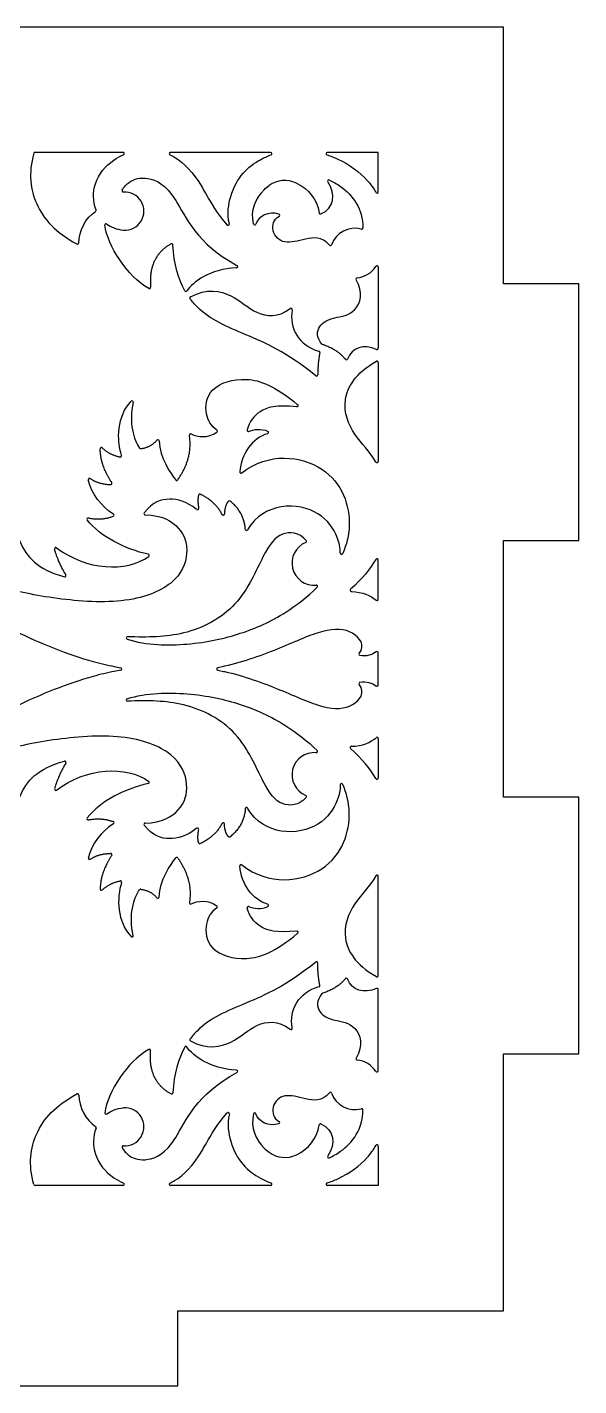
# Model space of a CAD drawing. Header units: millimetres. Extents: x -155 to 473, y -331 to 153.
# Drawn here: x 305.4 to 349.4, y 44.8 to 153.3 of the extents above; entities that cross this region are included whole.
import ezdxf

# ---------------------------------------------------------------- set-up
doc = ezdxf.new("R2010")
doc.units = ezdxf.units.MM
doc.header["$MEASUREMENT"] = 0
doc.layers.add('Layer 03', color=5, linetype='Continuous')

msp = doc.modelspace()

# ---------------------------------------------------------------- linework, layer by layer
at = {"layer": 'Layer 03'}
for p, q in [((343.43, 153.34), (171.43, 153.34)), ((343.43, 132.84), (343.43, 153.34)), ((313.06, 143.34), (306.05, 143.34)), ((324.84, 143.34), (316.86, 143.34)), ((333.43, 143.34), (329.36, 143.34)), ((333.43, 140.19), (333.43, 143.34)), ((333.43, 134.18), (333.43, 127.7)), ((349.43, 132.84), (343.43, 132.84)), ((349.43, 112.34), (349.43, 132.84)), ((333.43, 126.57), (333.43, 118.66)), ((343.43, 91.84), (343.43, 112.34)), ((343.43, 112.34), (349.43, 112.34)), ((333.43, 107.65), (333.43, 110.79)), ((333.43, 100.81), (333.43, 103.37)), ((312.37, 102.29), (312.89, 102.19)), ((312.89, 101.99), (312.37, 101.89)), ((321.08, 102.29), (320.62, 102.19)), ((320.62, 101.99), (321.08, 101.89)), ((333.43, 96.53), (333.43, 93.39)), ((349.43, 91.84), (343.43, 91.84)), ((349.43, 71.34), (349.43, 91.84)), ((333.43, 77.6), (333.43, 85.52)), ((333.43, 70), (333.43, 76.48)), ((343.43, 50.84), (343.43, 71.34)), ((343.43, 71.34), (349.43, 71.34)), ((333.43, 63.98), (333.43, 60.84)), ((313.06, 60.84), (306.05, 60.84)), ((324.84, 60.84), (316.86, 60.84)), ((333.43, 60.84), (329.36, 60.84)), ((317.43, 44.84), (317.43, 50.84)), ((317.43, 50.84), (343.43, 50.84)), ((277.43, 44.84), (317.43, 44.84))]:
    msp.add_line(p, q, dxfattribs=at)
for centre, radius, start, end in [((306.05, 143.24), 0.1, 90, 164.3487), ((313.06, 143.24), 0.1, 293.6073, 90), ((316.86, 143.24), 0.1, 90, 244.6104), ((324.84, 143.24), 0.1, 290.1138, 90), ((329.36, 143.24), 0.1, 90, 252.2615), ((325.97, 138.97), 2.13, 64.2871, 126.1446), ((329.49, 141.04), 0.1, 66.089, 212.8457), ((313.09, 140.27), 0.1, 153.2931, 274.2948), ((313.21, 138.65), 1.52, 265.7991, 94.2948), ((333.33, 140.19), 0.1, 208.8239, 0), ((310.83, 138.72), 0.1, 301.8283, 21.7589), ((325.47, 138.31), 0.1, 294.179, 71.7234), ((328.81, 138.52), 0.1, 187.044, 293.5918), ((311.72, 137.54), 0.1, 53.8504, 187.493), ((321.45, 137.61), 0.1, 221.8187, 12.083), ((323.58, 137.65), 0.1, 193.4865, 340.526), ((331.57, 135.3), 1.98, 75.2645, 160.2889), ((332.1, 137.31), 0.1, 255.2645, 358.5578), ((309.44, 136.11), 0.1, 241.7589, 359.7344), ((316.95, 135.94), 0.1, 2.8036, 118.3257), ((329.61, 136), 0.1, 220.7051, 340.2889), ((322.12, 134.23), 0.1, 273.098, 62.1939), ((331.57, 135.3), 1.98, 274.9007, 327.3964), ((333.33, 134.18), 0.1, 0, 147.3964), ((315.17, 132.56), 0.1, 241.1348, 4.8355), ((331.75, 133.22), 0.1, 94.9007, 211.081), ((318.08, 132.34), 0.1, 209.4419, 326.1711), ((318.49, 131.71), 0.1, 118.6318, 216.7539), ((326.47, 130.79), 0.1, 349.1918, 126.9195), ((328.67, 127.37), 0.1, 347.4144, 74.4795), ((329.02, 128.08), 0.1, 219.6878, 251.5376), ((333.33, 127.7), 0.1, 245.4358, 0), ((330.89, 126.88), 0.1, 217.7836, 339.7896), ((333.33, 126.57), 0.1, 360, 120.0578), ((328.51, 125.58), 0.1, 230.9029, 0.8455), ((313.79, 123.39), 0.1, 346.1157, 135.2482), ((326.94, 123.12), 0.1, 263.6494, 50.3588), ((318.46, 120.77), 0.1, 62.7161, 189.9333), ((320.5, 121.09), 0.1, 305.3386, 55.069), ((323.06, 121.16), 0.1, 162.5253, 290.6431), ((324.58, 120.97), 0.1, 284.6569, 61.969), ((311.35, 119.67), 0.1, 46.5645, 180.4667), ((314.47, 119.78), 0.1, 217.5599, 276.9917), ((315.84, 120.3), 0.1, 2.7213, 141.7752), ((312.86, 119.11), 0.1, 259.562, 19.4878), ((333.33, 118.66), 0.1, 210.2082, 0), ((310.4, 117.21), 0.1, 55.3321, 192.4852), ((317.36, 117.24), 0.1, 219.007, 325.2698), ((322.48, 117.82), 0.1, 174.7767, 308.2636), ((312.08, 116.91), 0.1, 267.7976, 33.2336), ((319.19, 115.95), 0.1, 65.8548, 167.605), ((321.55, 115.42), 0.1, 50.7696, 140.4392), ((310.29, 114.05), 0.1, 77.5542, 218.1995), ((312.25, 114.37), 0.1, 289.8108, 56.8723), ((314.84, 114.49), 0.1, 142.5835, 268.8701), ((319.01, 114.9), 0.1, 230.88, 10.8802), ((321.06, 114.47), 0.1, 207.6944, 358.4731), ((322.92, 113.25), 0.1, 183.0578, 329.6049), ((307.71, 111.69), 0.1, 52.1673, 194.6085), ((328.33, 110.55), 1.78, 112.7588, 274.7669), ((327.61, 112.28), 0.1, 292.7588, 41.5814), ((315.06, 111.15), 0.1, 305.8802, 77.8405), ((330.5, 111.35), 0.1, 180.3598, 335.1011), ((333.33, 110.79), 0.1, 0, 149.4508), ((308.42, 109.55), 0.1, 254.6741, 30.941), ((328.49, 108.68), 0.1, 314.2637, 94.7669), ((331.29, 108.37), 0.1, 131.3272, 268.3371), ((333.33, 107.65), 0.1, 229.033, 0), ((313.42, 104.56), 0.1, 87.7182, 252.4909), ((331.99, 103.26), 0.1, 142.2276, 259.3452), ((333.33, 103.37), 0.1, 0, 125.5257), ((312.87, 102.09), 0.1, 281.0258, 78.9742), ((320.64, 102.09), 0.1, 102.1282, 257.8718), ((331.99, 100.92), 0.1, 100.6548, 217.7724), ((333.33, 100.81), 0.1, 234.4743, 360), ((313.42, 99.61), 0.1, 107.5091, 272.2818), ((333.33, 96.53), 0.1, 360, 130.967), ((328.49, 95.5), 0.1, 265.2331, 45.7363), ((331.29, 95.81), 0.1, 91.6629, 228.6728), ((308.42, 94.63), 0.1, 329.059, 105.3259), ((328.33, 93.63), 1.78, 85.2331, 247.2412), ((333.33, 93.39), 0.1, 210.5492, 360), ((307.71, 92.49), 0.1, 165.3915, 307.8327), ((315.06, 93.03), 0.1, 282.1595, 54.1198), ((330.5, 92.83), 0.1, 24.8989, 179.6402), ((327.61, 91.9), 0.1, 318.4186, 67.2412), ((310.29, 90.13), 0.1, 141.8005, 282.4458), ((322.92, 90.93), 0.1, 30.3951, 176.9422), ((312.25, 89.81), 0.1, 303.1277, 70.1892), ((314.84, 89.68), 0.1, 91.1299, 217.4165), ((319.01, 89.28), 0.1, 349.1198, 129.12), ((321.06, 89.7), 0.1, 1.5269, 152.3056), ((319.19, 88.23), 0.1, 192.395, 294.1452), ((321.55, 88.76), 0.1, 219.5608, 309.2304), ((310.4, 86.97), 0.1, 167.5148, 304.6679), ((312.08, 87.26), 0.1, 326.7664, 92.2024), ((317.36, 86.93), 0.1, 34.7302, 140.993), ((322.48, 86.36), 0.1, 51.7364, 185.2233), ((312.86, 85.06), 0.1, 340.5122, 100.438), ((333.33, 85.52), 0.1, 360, 149.7918), ((311.35, 84.51), 0.1, 179.5333, 313.4355), ((314.47, 84.4), 0.1, 83.0083, 142.4401), ((315.84, 83.88), 0.1, 218.2248, 357.2787), ((318.46, 83.41), 0.1, 170.0667, 297.2839), ((320.5, 83.09), 0.1, 304.931, 54.6614), ((323.06, 83.02), 0.1, 69.3569, 197.4747), ((324.58, 83.21), 0.1, 298.031, 75.3431), ((313.79, 80.79), 0.1, 224.7518, 13.8843), ((326.94, 81.06), 0.1, 309.6412, 96.3506), ((328.51, 78.6), 0.1, 359.1545, 129.0971), ((330.89, 77.3), 0.1, 20.2104, 142.2164), ((333.33, 77.6), 0.1, 239.9422, 0), ((328.67, 76.81), 0.1, 285.5205, 12.5856), ((329.02, 76.1), 0.1, 108.4624, 140.3122), ((333.33, 76.48), 0.1, 0, 114.5642), ((326.47, 73.39), 0.1, 233.0805, 10.8082), ((315.17, 71.62), 0.1, 355.1645, 118.8652), ((318.08, 71.84), 0.1, 33.8289, 150.5581), ((318.49, 72.47), 0.1, 143.2461, 241.3682), ((331.75, 70.96), 0.1, 148.919, 265.0993), ((331.57, 68.88), 1.98, 32.6036, 85.0993), ((322.12, 69.95), 0.1, 297.8061, 86.902), ((333.33, 70), 0.1, 212.6036, 360), ((309.44, 68.06), 0.1, 0.2656, 118.2411), ((316.95, 68.24), 0.1, 241.6743, 357.1964), ((329.61, 68.18), 0.1, 19.7111, 139.2949), ((331.57, 68.88), 1.98, 199.7111, 284.7355), ((311.72, 66.64), 0.1, 172.507, 306.1496), ((313.21, 65.53), 1.52, 265.7052, 94.2009), ((321.45, 66.57), 0.1, 347.917, 138.1813), ((323.58, 66.53), 0.1, 19.474, 166.5135), ((332.1, 66.87), 0.1, 1.4422, 104.7355), ((310.83, 65.46), 0.1, 338.2411, 58.1717), ((325.47, 65.87), 0.1, 288.2766, 65.821), ((328.81, 65.66), 0.1, 66.4082, 172.956), ((333.33, 63.98), 0.1, 360, 151.1761), ((313.09, 63.91), 0.1, 85.7052, 206.7069), ((325.97, 65.21), 2.13, 233.8554, 295.7129), ((329.49, 63.14), 0.1, 147.1543, 293.911), ((306.05, 60.94), 0.1, 195.6513, 270), ((313.06, 60.94), 0.1, 270, 66.3927), ((316.86, 60.94), 0.1, 115.3896, 270), ((324.84, 60.94), 0.1, 270, 69.8862), ((329.36, 60.94), 0.1, 107.7385, 270)]:
    msp.add_arc(centre, radius, start, end, dxfattribs=at)
for points, knots in [([(305.95, 143.27), (305.5, 141.64), (305.88, 138.95), (307.65, 136.97), (309.39, 136.03)], [-425.810475, -425.810475, -425.810475, -425.810475, -421.383165, -416.573992, -416.573992, -416.573992, -416.573992]), ([(310.92, 138.75), (310.65, 139.44), (310.68, 141.08), (311.83, 142.48), (312.84, 143.03), (313.1, 143.15)], [-413.044669, -413.044669, -413.044669, -413.044669, -410.257372, -406.857653, -405.700815, -405.700815, -405.700815, -405.700815]), ([(316.81, 143.15), (316.94, 143.09), (317.81, 142.62), (318.69, 141.75), (319.79, 139.83), (320.55, 138.46), (321.38, 137.54)], [150.665457, 150.665457, 150.665457, 150.665457, 151.210905, 154.464765, 154.86355, 155.660611, 155.660611, 155.660611, 155.660611]), ([(321.55, 137.63), (321.37, 138.47), (321.75, 141.04), (323.31, 142.46), (324.59, 143.04), (324.88, 143.15)], [136.261062, 136.261062, 136.261062, 136.261062, 137.632668, 141.135267, 142.130086, 142.130086, 142.130086, 142.130086]), ([(329.32, 143.14), (329.63, 143.05), (330.92, 142.55), (332.32, 141.49), (333.05, 140.49), (333.24, 140.15)], [-544.318985, -544.318985, -544.318985, -544.318985, -543.267842, -539.765243, -538.177394, -538.177394, -538.177394, -538.177394]), ([(313, 140.31), (313.14, 140.58), (313.69, 141.18), (314.92, 141.47), (317.18, 140.52), (318.94, 136.02), (322.16, 134.32)], [258.401316, 258.401316, 258.401316, 258.401316, 260.402851, 264.146669, 267.890487, 271.506876, 271.506876, 271.506876, 271.506876]), ([(329.53, 141.13), (329.83, 140.99), (331.1, 140.27), (332.24, 138.83), (332.2, 137.31)], [260.449414, 260.449414, 260.449414, 260.449414, 261.476645, 264.846852, 264.846852, 264.846852, 264.846852]), ([(323.48, 137.63), (323.23, 138.69), (323.71, 139.86), (324.58, 140.59), (324.72, 140.69)], [278.658933, 278.658933, 278.658933, 278.658933, 281.74396, 282.289112, 282.289112, 282.289112, 282.289112]), ([(329.54, 135.93), (328.91, 136.66), (327.52, 136.42), (325.9, 135.95), (324.84, 136.88), (325.07, 138.02), (325.51, 138.22)], [268.177865, 268.177865, 268.177865, 268.177865, 270.003674, 271.942414, 273.881155, 275.527838, 275.527838, 275.527838, 275.527838]), ([(318.44, 131.8), (319.75, 132.51), (321.97, 132.06), (323.51, 130.35), (325.42, 130.12), (326.41, 130.87)], [229.808973, 229.808973, 229.808973, 229.808973, 232.961877, 236.194575, 239.201676, 239.201676, 239.201676, 239.201676]), ([(328.94, 128.02), (328.48, 128.57), (328.58, 129.6), (329.86, 130.21), (331.7, 130.35), (332.28, 132.15), (331.66, 133.17)], [157.585686, 157.585686, 157.585686, 157.585686, 159.545903, 161.532026, 163.518148, 165.41542, 165.41542, 165.41542, 165.41542]), ([(328.45, 125.5), (326.12, 127.39), (322.6, 128.92), (319.78, 130.06), (318.59, 131.42), (318.41, 131.65)], [246.430368, 246.430368, 246.430368, 246.430368, 252.597662, 258.912968, 260.098975, 260.098975, 260.098975, 260.098975]), ([(333.24, 118.61), (332.73, 119.48), (331.43, 120.66), (330.3, 123.49), (331.6, 125.69), (333.28, 126.66)], [322.390492, 322.390492, 322.390492, 322.390492, 326.140864, 329.912635, 333.576715, 333.576715, 333.576715, 333.576715]), ([(320.56, 121.17), (320.09, 121.5), (319.54, 122.36), (319.76, 124.59), (322.8, 125.6), (325.16, 124.72), (327, 123.19)], [1472.456952, 1472.456952, 1472.456952, 1472.456952, 1475.342711, 1478.459579, 1481.576446, 1484.556277, 1484.556277, 1484.556277, 1484.556277]), ([(326.93, 123.02), (325.29, 123.2), (323.83, 122.77), (323.17, 121.84), (322.96, 121.19)], [1484.812333, 1484.812333, 1484.812333, 1484.812333, 1487.433581, 1489.966357, 1489.966357, 1489.966357, 1489.966357]), ([(322.54, 117.74), (324.68, 119.43), (330.02, 118.77), (331.46, 114.11), (330.9, 111.99), (330.59, 111.31)], [1340.223608, 1340.223608, 1340.223608, 1340.223608, 1345.275374, 1350.466344, 1353.186997, 1353.186997, 1353.186997, 1353.186997]), ([(318.94, 114.82), (318.11, 115.49), (316.74, 115.81), (315.44, 115.45), (314.76, 114.55)], [1373.540026, 1373.540026, 1373.540026, 1373.540026, 1376.084837, 1378.710158, 1378.710158, 1378.710158, 1378.710158]), ([(330.4, 111.35), (330.4, 111.77), (330.14, 112.92), (328.91, 114.69), (325.81, 115.45), (323.67, 114.33), (323.01, 113.2)], [1353.457071, 1353.457071, 1353.457071, 1353.457071, 1355.227862, 1358.468581, 1361.709301, 1364.656007, 1364.656007, 1364.656007, 1364.656007]), ([(314.83, 114.39), (316.19, 114.37), (317.8, 113.41), (318.42, 111.4), (317.4, 108.78), (313.24, 107.18), (307.22, 107.68), (303.16, 108.61), (300.95, 109.38), (300.26, 109.74)], [1378.930569, 1378.930569, 1378.930569, 1378.930569, 1382.645896, 1386.5354, 1390.424903, 1394.314406, 1398.203909, 1402.093412, 1405.270869, 1405.270869, 1405.270869, 1405.270869]), ([(304.59, 112.87), (304.66, 112.67), (305.3, 111.14), (306.23, 110.04), (308.39, 109.45)], [1414.147653, 1414.147653, 1414.147653, 1414.147653, 1414.951526, 1420.566089, 1420.566089, 1420.566089, 1420.566089]), ([(327.68, 112.34), (327.1, 113.01), (325.58, 113.13), (324.34, 111.54), (322.42, 106.9), (318.14, 104.65), (315.05, 104.6), (313.42, 104.66)], [291.7516, 291.7516, 291.7516, 291.7516, 295.479761, 299.405892, 303.332023, 307.258153, 310.72731, 310.72731, 310.72731, 310.72731]), ([(298.75, 108.64), (300.95, 106.98), (304.39, 104.99), (309.3, 102.98), (311.83, 102.39), (312.37, 102.29)], [351.131249, 351.131249, 351.131249, 351.131249, 355.625266, 360.393235, 361.758493, 361.758493, 361.758493, 361.758493]), ([(313.39, 104.47), (314.95, 103.97), (318.67, 103.94), (322.5, 104.83), (325.68, 106.22), (327.79, 107.85), (328.56, 108.61)], [267.67261, 267.67261, 267.67261, 267.67261, 272.250165, 277.441134, 282.632103, 286.292904, 286.292904, 286.292904, 286.292904]), ([(331.91, 103.32), (332.42, 103.98), (331.5, 105.26), (329.18, 105.37), (325.74, 103.76), (322.7, 102.64), (321.11, 102.29), (321.08, 102.29)], [531.487605, 531.487605, 531.487605, 531.487605, 535.984459, 540.752428, 545.520396, 550.288365, 550.363975, 550.363975, 550.363975, 550.363975]), ([(312.37, 101.89), (311.83, 101.78), (309.3, 101.2), (304.39, 99.19), (300.95, 97.2), (298.75, 95.53)], [362.884647, 362.884647, 362.884647, 362.884647, 364.249905, 369.017874, 373.511891, 373.511891, 373.511891, 373.511891]), ([(321.08, 101.89), (321.11, 101.89), (322.7, 101.54), (325.74, 100.42), (329.18, 98.81), (331.5, 98.92), (332.42, 100.19), (331.91, 100.86)], [551.581803, 551.581803, 551.581803, 551.581803, 551.657414, 556.425382, 561.193351, 565.96132, 570.458174, 570.458174, 570.458174, 570.458174]), ([(313.39, 99.71), (314.95, 100.2), (318.67, 100.24), (322.5, 99.35), (325.68, 97.96), (327.79, 96.33), (328.56, 95.57)], [267.67261, 267.67261, 267.67261, 267.67261, 272.250165, 277.441134, 282.632103, 286.292904, 286.292904, 286.292904, 286.292904]), ([(327.68, 91.83), (327.1, 91.17), (325.58, 91.05), (324.34, 92.64), (322.42, 97.28), (318.14, 99.53), (315.05, 99.58), (313.42, 99.51)], [291.7516, 291.7516, 291.7516, 291.7516, 295.479761, 299.405892, 303.332023, 307.258153, 310.72731, 310.72731, 310.72731, 310.72731]), ([(314.83, 89.78), (316.19, 89.81), (317.8, 90.77), (318.42, 92.78), (317.4, 95.4), (313.24, 96.99), (307.22, 96.5), (303.16, 95.57), (300.95, 94.79), (300.26, 94.44)], [1378.930569, 1378.930569, 1378.930569, 1378.930569, 1382.645896, 1386.5354, 1390.424903, 1394.314406, 1398.203909, 1402.093412, 1405.270869, 1405.270869, 1405.270869, 1405.270869]), ([(304.59, 91.31), (304.66, 91.51), (305.3, 93.03), (306.23, 94.14), (308.39, 94.73)], [1414.147653, 1414.147653, 1414.147653, 1414.147653, 1414.951526, 1420.566089, 1420.566089, 1420.566089, 1420.566089]), ([(322.54, 86.44), (324.68, 84.75), (330.02, 85.41), (331.46, 90.07), (330.9, 92.19), (330.59, 92.87)], [1340.223608, 1340.223608, 1340.223608, 1340.223608, 1345.275374, 1350.466344, 1353.186997, 1353.186997, 1353.186997, 1353.186997]), ([(330.4, 92.83), (330.4, 92.41), (330.14, 91.26), (328.91, 89.48), (325.81, 88.73), (323.67, 89.84), (323.01, 90.98)], [1353.457071, 1353.457071, 1353.457071, 1353.457071, 1355.227862, 1358.468581, 1361.709301, 1364.656007, 1364.656007, 1364.656007, 1364.656007]), ([(318.94, 89.36), (318.11, 88.69), (316.74, 88.37), (315.44, 88.73), (314.76, 89.62)], [1373.540026, 1373.540026, 1373.540026, 1373.540026, 1376.084837, 1378.710158, 1378.710158, 1378.710158, 1378.710158]), ([(333.24, 85.57), (332.73, 84.7), (331.43, 83.51), (330.3, 80.69), (331.6, 78.48), (333.28, 77.52)], [322.390492, 322.390492, 322.390492, 322.390492, 326.140864, 329.912635, 333.576715, 333.576715, 333.576715, 333.576715]), ([(320.56, 83.01), (320.09, 82.68), (319.54, 81.82), (319.76, 79.59), (322.8, 78.57), (325.16, 79.46), (327, 80.98)], [1472.456952, 1472.456952, 1472.456952, 1472.456952, 1475.342711, 1478.459579, 1481.576446, 1484.556277, 1484.556277, 1484.556277, 1484.556277]), ([(326.93, 81.16), (325.29, 80.98), (323.83, 81.41), (323.17, 82.34), (322.96, 82.99)], [1484.812333, 1484.812333, 1484.812333, 1484.812333, 1487.433581, 1489.966357, 1489.966357, 1489.966357, 1489.966357]), ([(328.45, 78.68), (326.12, 76.79), (322.6, 75.26), (319.78, 74.12), (318.59, 72.76), (318.41, 72.53)], [246.430368, 246.430368, 246.430368, 246.430368, 252.597662, 258.912968, 260.098975, 260.098975, 260.098975, 260.098975]), ([(328.94, 76.16), (328.48, 75.6), (328.58, 74.58), (329.86, 73.97), (331.7, 73.83), (332.28, 72.03), (331.66, 71.01)], [157.585686, 157.585686, 157.585686, 157.585686, 159.545903, 161.532025, 163.518148, 165.41542, 165.41542, 165.41542, 165.41542]), ([(318.44, 72.38), (319.75, 71.67), (321.97, 72.12), (323.51, 73.83), (325.42, 74.06), (326.41, 73.31)], [229.808973, 229.808973, 229.808973, 229.808973, 232.961877, 236.194575, 239.201676, 239.201676, 239.201676, 239.201676]), ([(313, 63.87), (313.14, 63.6), (313.69, 63), (314.92, 62.71), (317.18, 63.66), (318.94, 68.16), (322.16, 69.86)], [258.401316, 258.401316, 258.401316, 258.401316, 260.402851, 264.146669, 267.890487, 271.506876, 271.506876, 271.506876, 271.506876]), ([(305.95, 60.91), (305.5, 62.54), (305.88, 65.23), (307.65, 67.21), (309.39, 68.15)], [-425.810475, -425.810475, -425.810475, -425.810475, -421.383165, -416.573992, -416.573992, -416.573992, -416.573992]), ([(329.54, 68.24), (328.91, 67.51), (327.52, 67.76), (325.9, 68.23), (324.84, 67.3), (325.07, 66.15), (325.51, 65.96)], [268.177865, 268.177865, 268.177865, 268.177865, 270.003673, 271.942414, 273.881154, 275.527838, 275.527838, 275.527838, 275.527838]), ([(316.81, 61.03), (316.94, 61.09), (317.81, 61.55), (318.69, 62.43), (319.79, 64.35), (320.55, 65.71), (321.38, 66.64)], [150.665457, 150.665457, 150.665457, 150.665457, 151.210905, 154.464765, 154.86355, 155.660611, 155.660611, 155.660611, 155.660611]), ([(321.55, 66.55), (321.37, 65.71), (321.75, 63.13), (323.31, 61.72), (324.59, 61.14), (324.88, 61.03)], [136.261062, 136.261062, 136.261062, 136.261062, 137.632668, 141.135267, 142.130086, 142.130086, 142.130086, 142.130086]), ([(323.48, 66.55), (323.23, 65.49), (323.71, 64.32), (324.58, 63.59), (324.72, 63.49)], [278.658933, 278.658933, 278.658933, 278.658933, 281.74396, 282.289112, 282.289112, 282.289112, 282.289112]), ([(329.53, 63.05), (329.83, 63.19), (331.1, 63.91), (332.24, 65.35), (332.2, 66.87)], [260.449414, 260.449414, 260.449414, 260.449414, 261.476645, 264.846852, 264.846852, 264.846852, 264.846852]), ([(310.92, 65.42), (310.65, 64.74), (310.68, 63.09), (311.83, 61.7), (312.84, 61.15), (313.1, 61.03)], [-413.044669, -413.044669, -413.044669, -413.044669, -410.257371, -406.857653, -405.700815, -405.700815, -405.700815, -405.700815]), ([(329.32, 61.03), (329.63, 61.13), (330.92, 61.63), (332.32, 62.69), (333.05, 63.69), (333.24, 64.03)], [-544.318985, -544.318985, -544.318985, -544.318985, -543.267842, -539.765242, -538.177394, -538.177394, -538.177394, -538.177394])]:
    msp.add_open_spline(points, degree=3, knots=knots, dxfattribs=at)
for points, degree in [([(326.9, 140.89), (327.84, 140.43), (328.58, 139.6), (328.71, 138.5)], 3), ([(328.85, 138.42), (329.96, 138.91), (330.05, 139.98), (329.41, 140.98)], 3), ([(309.54, 136.11), (309.54, 137.04), (310.09, 138.14), (310.88, 138.63)], 3), ([(325.5, 138.41), (324.68, 138.67), (323.9, 138.26), (323.67, 137.62)], 3), ([(315.13, 132.47), (313.38, 133.44), (311.84, 135.89), (311.62, 137.52)], 3), ([(311.78, 137.62), (312.12, 137.37), (312.55, 137.19), (313.1, 137.13)], 3), ([(316.9, 136.03), (315.07, 135.04), (315.27, 132.57)], 2), ([(318, 132.29), (317.48, 133.21), (317.12, 134.4), (317.05, 135.95)], 3), ([(322.12, 134.13), (319.99, 134.02), (318.63, 132.97), (318.17, 132.29)], 3), ([(326.57, 130.77), (326.29, 129.31), (327.09, 127.91), (328.7, 127.46)], 3), ([(333.28, 127.61), (332.3, 128.06), (331.32, 127.75), (330.98, 126.84)], 3), ([(328.77, 127.35), (328.6, 126.56), (328.61, 125.58)], 2), ([(330.81, 126.81), (330.22, 127.57), (328.99, 127.99)], 2), ([(312.96, 119.15), (312.54, 120.33), (312.6, 122.33), (313.72, 123.46)], 3), ([(313.89, 123.37), (313.5, 121.8), (313.92, 120.33), (314.39, 119.72)], 3), ([(317.44, 117.19), (318.67, 118.97), (318.36, 120.76)], 2), ([(318.51, 120.86), (319.02, 120.6), (319.81, 120.48), (320.56, 121.01)], 3), ([(324.6, 120.87), (323.38, 120.55), (322.51, 119.25), (322.38, 117.83)], 3), ([(323.09, 121.06), (323.48, 121.21), (324.12, 121.33), (324.63, 121.06)], 3), ([(312.17, 116.97), (311.26, 118.36), (311.25, 119.67)], 2), ([(311.41, 119.74), (312.02, 119.17), (312.85, 119.02)], 2), ([(314.48, 119.68), (315.31, 119.79), (315.76, 120.36)], 2), ([(315.94, 120.31), (316, 118.95), (316.85, 117.7), (317.28, 117.18)], 3), ([(312.3, 114.45), (311.34, 115.08), (310.56, 116.04), (310.3, 117.18)], 3), ([(310.46, 117.29), (311.09, 116.85), (312.08, 116.81)], 2), ([(319.09, 115.97), (318.99, 115.51), (319.11, 114.92)], 2), ([(320.97, 114.43), (320.4, 115.51), (319.23, 116.04)], 2), ([(321.47, 115.48), (321.18, 115.13), (321.16, 114.47)], 2), ([(322.82, 113.24), (322.75, 114.57), (321.61, 115.5)], 2), ([(315.09, 111.25), (313.23, 111.65), (311.28, 112.64), (310.21, 113.99)], 3), ([(310.31, 114.15), (311.31, 113.93), (312.28, 114.28)], 2), ([(307.77, 111.77), (310.1, 109.96), (313.36, 109.79), (315.12, 111.07)], 3), ([(308.51, 109.6), (307.88, 110.65), (307.61, 111.66)], 2), ([(333.24, 110.84), (332.79, 110.08), (332.15, 109.27), (331.22, 108.45)], 3), ([(331.28, 108.27), (332.19, 108.24), (332.82, 107.96), (333.26, 107.58)], 3), ([(333.27, 103.45), (332.92, 103.21), (332.48, 103.06), (331.97, 103.16)], 3), ([(331.97, 101.02), (332.48, 101.12), (332.92, 100.97), (333.27, 100.72)], 3), ([(331.28, 95.91), (332.19, 95.93), (332.82, 96.22), (333.26, 96.6)], 3), ([(333.24, 93.34), (332.79, 94.1), (332.15, 94.91), (331.22, 95.73)], 3), ([(308.51, 94.58), (307.88, 93.53), (307.61, 92.52)], 2), ([(307.77, 92.41), (310.1, 94.22), (313.36, 94.39), (315.12, 93.11)], 3), ([(315.09, 92.93), (313.23, 92.53), (311.28, 91.54), (310.21, 90.19)], 3), ([(310.31, 90.03), (311.31, 90.25), (312.28, 89.9)], 2), ([(322.82, 90.94), (322.75, 89.61), (321.61, 88.68)], 2), ([(312.3, 89.72), (311.34, 89.1), (310.56, 88.14), (310.3, 86.99)], 3), ([(319.09, 88.21), (318.99, 88.67), (319.11, 89.26)], 2), ([(320.97, 89.75), (320.4, 88.67), (319.23, 88.14)], 2), ([(321.47, 88.7), (321.18, 89.05), (321.16, 89.71)], 2), ([(310.46, 86.89), (311.09, 87.33), (312.08, 87.36)], 2), ([(312.17, 87.21), (311.26, 85.82), (311.25, 84.51)], 2), ([(315.94, 83.87), (316, 85.22), (316.85, 86.47), (317.28, 87)], 3), ([(317.44, 86.99), (318.67, 85.21), (318.36, 83.42)], 2), ([(324.6, 83.31), (323.38, 83.63), (322.51, 84.93), (322.38, 86.35)], 3), ([(311.41, 84.44), (312.02, 85.01), (312.85, 85.16)], 2), ([(312.96, 85.03), (312.54, 83.85), (312.6, 81.85), (313.72, 80.72)], 3), ([(313.89, 80.81), (313.5, 82.38), (313.92, 83.85), (314.39, 84.46)], 3), ([(314.48, 84.49), (315.31, 84.39), (315.76, 83.81)], 2), ([(318.51, 83.32), (319.02, 83.58), (319.81, 83.7), (320.56, 83.17)], 3), ([(323.09, 83.12), (323.48, 82.97), (324.12, 82.85), (324.63, 83.12)], 3), ([(328.77, 76.83), (328.6, 77.61), (328.61, 78.6)], 2), ([(330.81, 77.36), (330.22, 76.6), (328.99, 76.19)], 2), ([(333.28, 76.57), (332.3, 76.12), (331.32, 76.42), (330.98, 77.34)], 3), ([(326.57, 73.41), (326.29, 74.87), (327.09, 76.27), (328.7, 76.72)], 3), ([(315.13, 71.7), (313.38, 70.74), (311.84, 68.29), (311.62, 66.65)], 3), ([(318, 71.89), (317.48, 70.96), (317.12, 69.78), (317.05, 68.23)], 3), ([(322.12, 70.05), (319.99, 70.16), (318.63, 71.2), (318.17, 71.89)], 3), ([(316.9, 68.15), (315.07, 69.14), (315.27, 71.61)], 2), ([(309.54, 68.06), (309.54, 67.14), (310.09, 66.04), (310.88, 65.55)], 3), ([(311.78, 66.56), (312.12, 66.8), (312.55, 66.98), (313.1, 67.05)], 3), ([(325.5, 65.77), (324.68, 65.5), (323.9, 65.92), (323.67, 66.56)], 3), ([(326.9, 63.29), (327.84, 63.75), (328.58, 64.58), (328.71, 65.68)], 3), ([(328.85, 65.75), (329.96, 65.27), (330.05, 64.2), (329.41, 63.2)], 3)]:
    msp.add_open_spline(points, degree=degree, dxfattribs=at)

doc.saveas('drawing.dxf')
